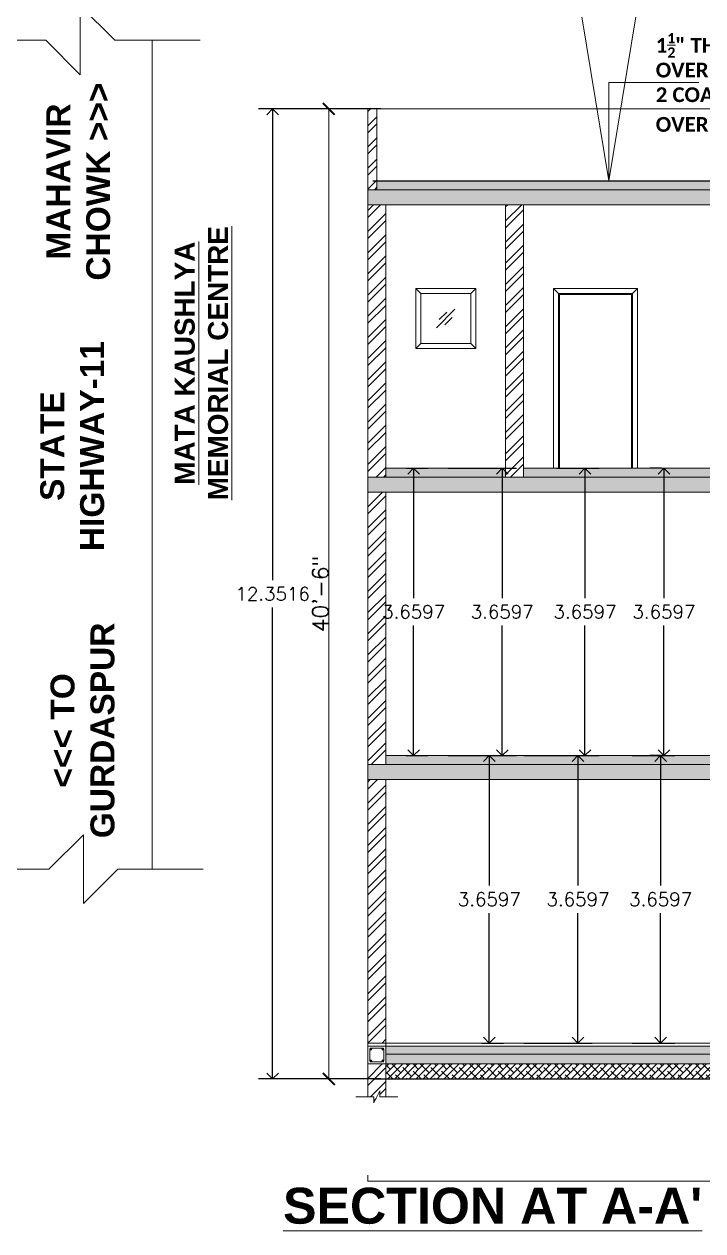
# Model space of a CAD drawing. Header units: metres. Extents: x 0 to 66.7, y 0 to 52.7.
# Drawn here: x 18.53 to 27.17, y 10.83 to 26.19 of the extents above; entities that cross this region are included whole.
import ezdxf

# ---------------------------------------------------------------- set-up
doc = ezdxf.new("R2010")
doc.units = ezdxf.units.M
for name, color, linetype in [('BLK_1_FLR_0_REGULAR_ROOM_1', 154, 'Continuous'), ('BLK_1_FLR_0_REGULAR_ROOM_2', 154, 'Continuous'), ('BLK_1_FLR_0_REGULAR_ROOM_3', 154, 'Continuous'), ('BLK_1_FLR_1_KITCHEN', 215, 'Continuous'), ('BLK_1_FLR_1_REGULAR_ROOM_1', 154, 'Continuous'), ('BLK_1_FLR_1_REGULAR_ROOM_2', 154, 'Continuous'), ('BLK_1_FLR_1_REGULAR_ROOM_3', 154, 'Continuous'), ('BLK_1_HT_OF_BLDG', 7, 'Continuous'), ('BLK_1_HT_OF_BLDG_EXCLUDING_MP', 7, 'Continuous'), ('LOCATION_PLAN', 2, 'Continuous')]:
    doc.layers.add(name, color=color, linetype=linetype)
doc.layers.add('TEXT', color=7, linetype='Continuous', lineweight=18)
doc.styles.get("Standard").update_dxf_attribs({"font": 'simplex.shx'})
doc.dimstyles.new('SITE & LOCATION', dxfattribs={"dimtxt": 36, "dimasz": 18, "dimexe": 0.125, "dimexo": 0.0625, "dimgap": 0.09, "dimtad": 1, "dimdec": 5, "dimzin": 3, "dimdsep": 46, "dimlunit": 4, "dimtxsty": 'Standard', "dimblk": 'ARCHTICK', "dimcen": 0.125, "dimdle": 0.125, "dimse1": 1, "dimse2": 1, "dimclrd": 7, "dimazin": 2, "dimtfac": 1, "dimtdec": 5, "dimtofl": 0, "dimtmove": 0, "dimatfit": 3, "dimfxl": 1, "dimfrac": 1, "dimtolj": 1, "dimtzin": 0, "dimlwd": 15, "dimarcsym": 0})
doc.dimstyles.get("Standard").update_dxf_attribs({"dimtxt": 0.17, "dimasz": 0.149, "dimexe": 0.18, "dimexo": 0.0625, "dimgap": 0.09, "dimtad": 0, "dimtih": 1, "dimtoh": 1, "dimdec": 4, "dimzin": 0, "dimdsep": 46, "dimtxsty": 'Standard', "dimblk": 'OPEN90', "dimcen": 0.09, "dimadec": 0, "dimazin": 0, "dimtfac": 1, "dimtdec": 4, "dimtofl": 0, "dimtmove": 0, "dimatfit": 1, "dimldrblk": 'OPEN', "dimfxl": 1, "dimtolj": 1, "dimtzin": 0, "dimarcsym": 0})
pattern_1 = [(0, (-586.746988, 566.029218), (0.0158842728, 0.0317685456), [0, -0.0317685456])]

# ---------------------------------------------------------------- blocks, each defined once
blk = doc.blocks.new('_ArchTick')
at = {"color": 0, "linetype": 'ByBlock', "const_width": 0.15}
blk.add_lwpolyline([(-0.5, -0.5), (0.5, 0.5)], dxfattribs=at)
blk = doc.blocks.new('_Open90')
at = {"color": 0, "linetype": 'ByBlock', "lineweight": -2}
for p, q in [((0, 0), (-1, 0)), ((-0.5, 0.5), (0, 0)), ((0, 0), (-0.5, -0.5))]:
    blk.add_line(p, q, dxfattribs=at)
blk = doc.blocks.new('*D198')
at = {"layer": 'BLK_1_HT_OF_BLDG', "color": 0, "lineweight": -2, "transparency": 16777216}
for p, q in [((23.069, 25.112), (21.511, 25.112)), ((21.691, 24.963), (21.691, 19.111)), ((21.691, 12.909), (21.691, 18.761)), ((23.069, 12.76), (21.511, 12.76))]:
    blk.add_line(p, q, dxfattribs=at)
at = {"layer": 'DEFPOINTS', "color": 0, "lineweight": 0, "transparency": 16777216}
for p in [(21.691, 25.112), (23.132, 25.112), (23.132, 12.76)]:
    blk.add_point(p, dxfattribs=at)
at = {"layer": 'BLK_1_HT_OF_BLDG', "color": 0, "lineweight": -2, "transparency": 16777216, "xscale": 0.149, "yscale": 0.149, "zscale": 0.149}
for p, rotation in [((21.691, 25.112), 90), ((21.691, 12.76), 270)]:
    blk.add_blockref('_Open90', p, dxfattribs=dict(at, rotation=rotation))
at = {"layer": 'BLK_1_HT_OF_BLDG', "color": 0, "lineweight": 0, "transparency": 16777216, "insert": (21.691, 18.936), "char_height": 0.17, "attachment_point": 5}
blk.add_mtext('\\A1;12.3516', dxfattribs=at)
blk = doc.blocks.new('_Open')
at = {"color": 0, "linetype": 'ByBlock', "lineweight": -2}
for p, q in [((-1, 0.17), (0, 0)), ((-1, -0.17), (0, 0)), ((0, 0), (-1, 0))]:
    blk.add_line(p, q, dxfattribs=at)
blk = doc.blocks.new('*D208')
at = {"layer": 'BLK_1_FLR_0_REGULAR_ROOM_1', "color": 0, "lineweight": -2, "transparency": 16777216}
for p, q in [((24.354, 16.877), (24.628, 16.877)), ((24.448, 16.728), (24.448, 15.222)), ((24.448, 13.366), (24.448, 14.872)), ((24.354, 13.217), (24.628, 13.217))]:
    blk.add_line(p, q, dxfattribs=at)
at = {"layer": 'DEFPOINTS', "color": 0, "lineweight": 0, "transparency": 16777216}
for p in [(24.292, 16.877), (24.448, 16.877), (24.292, 13.217)]:
    blk.add_point(p, dxfattribs=at)
at = {"layer": 'BLK_1_FLR_0_REGULAR_ROOM_1', "color": 0, "lineweight": -2, "transparency": 16777216, "xscale": 0.149, "yscale": 0.149, "zscale": 0.149}
for p, rotation in [((24.448, 16.877), 90), ((24.448, 13.217), 270)]:
    blk.add_blockref('_Open90', p, dxfattribs=dict(at, rotation=rotation))
at = {"layer": 'BLK_1_FLR_0_REGULAR_ROOM_1', "color": 0, "lineweight": 0, "transparency": 16777216, "insert": (24.448, 15.047), "char_height": 0.17, "attachment_point": 5}
blk.add_mtext('\\A1;3.6597', dxfattribs=at)
blk = doc.blocks.new('*D209')
at = {"layer": 'BLK_1_FLR_0_REGULAR_ROOM_2', "color": 0, "lineweight": -2, "transparency": 16777216}
for p, q in [((24.89, 16.877), (25.757, 16.877)), ((25.577, 16.728), (25.577, 15.222)), ((25.577, 13.366), (25.577, 14.872)), ((24.89, 13.217), (25.757, 13.217))]:
    blk.add_line(p, q, dxfattribs=at)
at = {"layer": 'DEFPOINTS', "color": 0, "lineweight": 0, "transparency": 16777216}
for p in [(24.827, 16.877), (25.577, 16.877), (24.827, 13.217)]:
    blk.add_point(p, dxfattribs=at)
at = {"layer": 'BLK_1_FLR_0_REGULAR_ROOM_2', "color": 0, "lineweight": -2, "transparency": 16777216, "xscale": 0.149, "yscale": 0.149, "zscale": 0.149}
for p, rotation in [((25.577, 16.877), 90), ((25.577, 13.217), 270)]:
    blk.add_blockref('_Open90', p, dxfattribs=dict(at, rotation=rotation))
at = {"layer": 'BLK_1_FLR_0_REGULAR_ROOM_2', "color": 0, "lineweight": 0, "transparency": 16777216, "insert": (25.577, 15.047), "char_height": 0.17, "attachment_point": 5}
blk.add_mtext('\\A1;3.6597', dxfattribs=at)
blk = doc.blocks.new('*D211')
at = {"layer": 'BLK_1_FLR_0_REGULAR_ROOM_3', "color": 0, "lineweight": -2, "transparency": 16777216}
for p, q in [((26.267, 16.877), (26.809, 16.877)), ((26.629, 16.728), (26.629, 15.222)), ((26.629, 13.366), (26.629, 14.872)), ((26.267, 13.217), (26.809, 13.217))]:
    blk.add_line(p, q, dxfattribs=at)
at = {"layer": 'DEFPOINTS', "color": 0, "lineweight": 0, "transparency": 16777216}
for p in [(26.204, 16.877), (26.629, 16.877), (26.204, 13.217)]:
    blk.add_point(p, dxfattribs=at)
at = {"layer": 'BLK_1_FLR_0_REGULAR_ROOM_3', "color": 0, "lineweight": -2, "transparency": 16777216, "xscale": 0.149, "yscale": 0.149, "zscale": 0.149}
for p, rotation in [((26.629, 16.877), 90), ((26.629, 13.217), 270)]:
    blk.add_blockref('_Open90', p, dxfattribs=dict(at, rotation=rotation))
at = {"layer": 'BLK_1_FLR_0_REGULAR_ROOM_3', "color": 0, "lineweight": 0, "transparency": 16777216, "insert": (26.629, 15.047), "char_height": 0.17, "attachment_point": 5}
blk.add_mtext('\\A1;3.6597', dxfattribs=at)
blk = doc.blocks.new('*D240')
at = {"layer": 'BLK_1_FLR_1_REGULAR_ROOM_1', "color": 0, "lineweight": -2, "transparency": 16777216}
for p, q in [((23.391, 20.537), (23.665, 20.537)), ((23.485, 20.388), (23.485, 18.882)), ((23.485, 17.026), (23.485, 18.532)), ((23.391, 16.877), (23.665, 16.877))]:
    blk.add_line(p, q, dxfattribs=at)
at = {"layer": 'DEFPOINTS', "color": 0, "lineweight": 0, "transparency": 16777216}
for p in [(23.328, 20.537), (23.485, 20.537), (23.328, 16.877)]:
    blk.add_point(p, dxfattribs=at)
at = {"layer": 'BLK_1_FLR_1_REGULAR_ROOM_1', "color": 0, "lineweight": -2, "transparency": 16777216, "xscale": 0.149, "yscale": 0.149, "zscale": 0.149}
for p, rotation in [((23.485, 20.537), 90), ((23.485, 16.877), 270)]:
    blk.add_blockref('_Open90', p, dxfattribs=dict(at, rotation=rotation))
at = {"layer": 'BLK_1_FLR_1_REGULAR_ROOM_1', "color": 0, "lineweight": 0, "transparency": 16777216, "insert": (23.485, 18.707), "char_height": 0.17, "attachment_point": 5}
blk.add_mtext('\\A1;3.6597', dxfattribs=at)
blk = doc.blocks.new('*D241')
at = {"layer": 'BLK_1_FLR_1_REGULAR_ROOM_2', "color": 0, "lineweight": -2, "transparency": 16777216}
for p, q in [((23.926, 20.537), (24.793, 20.537)), ((24.613, 20.388), (24.613, 18.882)), ((24.613, 17.026), (24.613, 18.532)), ((23.926, 16.877), (24.793, 16.877))]:
    blk.add_line(p, q, dxfattribs=at)
at = {"layer": 'DEFPOINTS', "color": 0, "lineweight": 0, "transparency": 16777216}
for p in [(23.864, 20.537), (24.613, 20.537), (23.864, 16.877)]:
    blk.add_point(p, dxfattribs=at)
at = {"layer": 'BLK_1_FLR_1_REGULAR_ROOM_2', "color": 0, "lineweight": -2, "transparency": 16777216, "xscale": 0.149, "yscale": 0.149, "zscale": 0.149}
for p, rotation in [((24.613, 20.537), 90), ((24.613, 16.877), 270)]:
    blk.add_blockref('_Open90', p, dxfattribs=dict(at, rotation=rotation))
at = {"layer": 'BLK_1_FLR_1_REGULAR_ROOM_2', "color": 0, "lineweight": 0, "transparency": 16777216, "insert": (24.613, 18.707), "char_height": 0.17, "attachment_point": 5}
blk.add_mtext('\\A1;3.6597', dxfattribs=at)
blk = doc.blocks.new('*D242')
at = {"layer": 'BLK_1_FLR_1_REGULAR_ROOM_3', "color": 0, "lineweight": -2, "transparency": 16777216}
for p, q in [((25.304, 20.537), (25.846, 20.537)), ((25.666, 20.388), (25.666, 18.882)), ((25.666, 17.026), (25.666, 18.532)), ((25.304, 16.877), (25.846, 16.877))]:
    blk.add_line(p, q, dxfattribs=at)
at = {"layer": 'DEFPOINTS', "color": 0, "lineweight": 0, "transparency": 16777216}
for p in [(25.241, 20.537), (25.666, 20.537), (25.241, 16.877)]:
    blk.add_point(p, dxfattribs=at)
at = {"layer": 'BLK_1_FLR_1_REGULAR_ROOM_3', "color": 0, "lineweight": -2, "transparency": 16777216, "xscale": 0.149, "yscale": 0.149, "zscale": 0.149}
for p, rotation in [((25.666, 20.537), 90), ((25.666, 16.877), 270)]:
    blk.add_blockref('_Open90', p, dxfattribs=dict(at, rotation=rotation))
at = {"layer": 'BLK_1_FLR_1_REGULAR_ROOM_3', "color": 0, "lineweight": 0, "transparency": 16777216, "insert": (25.666, 18.707), "char_height": 0.17, "attachment_point": 5}
blk.add_mtext('\\A1;3.6597', dxfattribs=at)
blk = doc.blocks.new('*D259')
at = {"layer": 'BLK_1_FLR_1_KITCHEN', "color": 0, "lineweight": -2, "transparency": 16777216}
for p, q in [((26.639, 20.537), (26.491, 20.537)), ((26.671, 20.388), (26.671, 18.882)), ((26.671, 17.026), (26.671, 18.532)), ((26.639, 16.877), (26.491, 16.877))]:
    blk.add_line(p, q, dxfattribs=at)
at = {"layer": 'DEFPOINTS', "color": 0, "lineweight": 0, "transparency": 16777216}
for p in [(26.671, 20.537), (26.701, 20.537), (26.701, 16.877)]:
    blk.add_point(p, dxfattribs=at)
at = {"layer": 'BLK_1_FLR_1_KITCHEN', "color": 0, "lineweight": -2, "transparency": 16777216, "xscale": 0.149, "yscale": 0.149, "zscale": 0.149}
for p, rotation in [((26.671, 20.537), 90), ((26.671, 16.877), 270)]:
    blk.add_blockref('_Open90', p, dxfattribs=dict(at, rotation=rotation))
at = {"layer": 'BLK_1_FLR_1_KITCHEN', "color": 0, "lineweight": 0, "transparency": 16777216, "insert": (26.671, 18.707), "char_height": 0.17, "attachment_point": 5}
blk.add_mtext('\\A1;3.6597', dxfattribs=at)
blk = doc.blocks.new('*D333')
at = {"layer": 'BLK_1_HT_OF_BLDG_EXCLUDING_MP', "color": 0, "lineweight": -2, "transparency": 16777216}
for p, q in [((22.965, 24.197), (34.574, 24.197)), ((34.394, 24.048), (34.394, 18.653)), ((34.394, 12.909), (34.394, 18.303)), ((22.965, 12.76), (34.574, 12.76))]:
    blk.add_line(p, q, dxfattribs=at)
at = {"layer": 'DEFPOINTS', "color": 0, "lineweight": 0, "transparency": 16777216}
for p in [(22.903, 24.197), (34.394, 24.197), (22.903, 12.76)]:
    blk.add_point(p, dxfattribs=at)
at = {"layer": 'BLK_1_HT_OF_BLDG_EXCLUDING_MP', "color": 0, "lineweight": -2, "transparency": 16777216, "xscale": 0.149, "yscale": 0.149, "zscale": 0.149}
for p, rotation in [((34.394, 24.197), 90), ((34.394, 12.76), 270)]:
    blk.add_blockref('_Open90', p, dxfattribs=dict(at, rotation=rotation))
at = {"layer": 'BLK_1_HT_OF_BLDG_EXCLUDING_MP', "color": 0, "lineweight": 0, "transparency": 16777216, "insert": (34.394, 18.478), "char_height": 0.17, "attachment_point": 5}
blk.add_mtext('\\A1;11.4367', dxfattribs=at)

msp = doc.modelspace()

# ---------------------------------------------------------------- hatches: boundary and pattern name
at = {"lineweight": 0}
h = msp.add_hatch(dxfattribs=at)
h.set_pattern_fill('ANSI32', color=256, scale=0.508297)
h.set_pattern_definition([(45, (-24447.27909, -410.05607), (-0.134782524, 0.134782524), []), (45, (-24447.18923, -410.05607), (-0.134782524, 0.134782524), [])])
h.paths.add_polyline_path([(32.0522, 25.1116), (31.93784, 25.1116), (31.93784, 24.0823), (32.0522, 24.0823)])
h.paths.add_polyline_path([(32.0522, 23.89169), (31.82347, 23.89169), (31.82347, 20.42256), (32.0522, 20.42256)])
h.paths.add_polyline_path([(32.0522, 20.23195), (31.82347, 20.23195), (31.82347, 16.76283), (32.0522, 16.76283)])
h.paths.add_polyline_path([(32.0522, 16.57222), (31.82347, 16.57222), (31.82347, 13.21746), (32.0522, 13.21746)])
h.paths.add_polyline_path([(32.0522, 12.9506), (31.82347, 12.9506), (31.82347, 12.53126), (31.89971, 12.53126), (31.89971, 12.45501), (31.97596, 12.6075), (31.97596, 12.53126), (32.0522, 12.53126)])
h.paths.add_polyline_path([(29.74581, 12.9506), (29.51707, 12.9506), (29.51707, 12.53126), (29.59332, 12.53126), (29.59332, 12.45501), (29.66956, 12.6075), (29.66956, 12.53126), (29.74581, 12.53126)])
h.paths.add_polyline_path([(23.13159, 12.9506), (22.90286, 12.9506), (22.90286, 12.53126), (22.97911, 12.53126), (22.97911, 12.45501), (23.05535, 12.6075), (23.05535, 12.53126), (23.13159, 12.53126)])
h.paths.add_polyline_path([(23.13159, 16.57222), (22.90286, 16.57222), (22.90286, 13.21746), (23.13159, 13.21746)])
h.paths.add_polyline_path([(23.13159, 20.23195), (22.90286, 20.23195), (22.90286, 16.76283), (23.13159, 16.76283)])
h.paths.add_polyline_path([(23.13159, 23.89169), (22.90286, 23.89169), (22.90286, 20.42256), (23.13159, 20.42256)])
h.paths.add_polyline_path([(24.88522, 23.89169), (24.65648, 23.89169), (24.65648, 20.42256), (24.88522, 20.42256)])
h.paths.add_polyline_path([(23.01723, 25.1116), (22.90286, 25.1116), (22.90286, 24.0823), (23.01723, 24.0823)])
h = msp.add_hatch(dxfattribs=at)
h.set_pattern_fill('DOTS', color=256, scale=0.508297)
h.set_pattern_definition([(0, (-586.746988, 573.34869), (0.0158842728, 0.0317685456), [0, -0.0317685456])])
h.paths.add_polyline_path([(31.93784, 24.19667), (23.01723, 24.19667), (23.01723, 24.0823), (31.93784, 24.0823)])
h = msp.add_hatch(dxfattribs=at)
h.set_pattern_fill('AR-CONC', color=256, scale=0.025415)
h.set_pattern_definition([(50, (-586.74699, 573.34869), (0.182290502, -0.015948352), [0.019061127, -0.2096724]), (355, (-586.74699, 573.3487), (-0.035263425, 0.1911684), [0.0152489, -0.16773792]), (100.451444, (-586.7318, 573.34736), (0.147027077, 0.175220046), [0.016199466, -0.17819412]), (46.1842, (-586.74699, 573.39952), (0.27123764, -0.042066455), [0.02859169, -0.3145086]), (96.635635, (-586.72438, 573.39602), (0.237542805, 0.24757065), [0.02429921, -0.26729133]), (351.184164, (-586.747, 573.39952), (0.237542805, 0.24757065), [0.02287335, -0.25160688]), (21, (-586.72157, 573.38681), (0.15170295, -0.102324933), [0.019061127, -0.2096724]), (326, (-586.72157, 573.38681), (0.061838194, 0.1842957), [0.0152489, -0.16773792]), (71.451445, (-586.70893, 573.37829), (0.213541143, 0.081970765), [0.016199465, -0.17819412]), (37.5, (-586.74699, 573.34869), (0.0030904073, 0.0846044285), [0, -0.165704734, 0, -0.170279404, 0, -0.168373292]), (7.5, (-586.74699, 573.34869), (0.066858693, 0.100239092), [0, -0.097084675, 0, -0.161892508, 0, -0.064172462]), (327.5, (-586.80366, 573.34869), (0.135670099, -0.005732284), [0, -0.063537091, 0, -0.198235724, 0, -0.263043557]), (317.5, (-586.82908, 573.34869), (0.148215811, 0.025441518), [0, -0.082598218, 0, -0.131648853, 0, -0.186799048])])
h.paths.add_polyline_path([(32.0522, 24.0823), (22.90286, 24.0823), (22.90286, 23.89169), (32.0522, 23.89169)])
h = msp.add_hatch(dxfattribs=at)
h.set_pattern_fill('DOTS', color=256, scale=0.508297)
h.set_pattern_definition([(0, (-586.746988, 569.688955), (0.0158842728, 0.0317685456), [0, -0.0317685456])])
h.paths.add_polyline_path([(24.65648, 20.42256), (24.65648, 20.53693), (23.13159, 20.53693), (23.13159, 20.42256)])
h.paths.add_polyline_path([(24.88522, 20.53693), (24.88522, 20.42256), (31.82347, 20.42256), (31.82347, 20.53693)])
h = msp.add_hatch(dxfattribs=at)
h.set_pattern_fill('AR-CONC', color=256, scale=0.025415)
h.set_pattern_definition([(50, (-586.74699, 569.68895), (0.182290502, -0.015948352), [0.019061127, -0.2096724]), (355, (-586.74699, 569.68895), (-0.035263425, 0.1911684), [0.0152489, -0.16773792]), (100.451444, (-586.7318, 569.68763), (0.147027077, 0.175220046), [0.016199466, -0.17819412]), (46.1842, (-586.74699, 569.73978), (0.27123764, -0.042066455), [0.02859169, -0.3145086]), (96.635635, (-586.72438, 569.73628), (0.237542805, 0.24757065), [0.02429921, -0.26729133]), (351.184164, (-586.747, 569.73978), (0.237542805, 0.24757065), [0.02287335, -0.25160688]), (21, (-586.72157, 569.72708), (0.15170295, -0.102324933), [0.019061127, -0.2096724]), (326, (-586.72157, 569.72708), (0.061838194, 0.1842957), [0.0152489, -0.16773792]), (71.451445, (-586.70893, 569.71855), (0.213541143, 0.081970765), [0.016199465, -0.17819412]), (37.5, (-586.74699, 569.688955), (0.0030904073, 0.0846044285), [0, -0.165704734, 0, -0.170279404, 0, -0.168373292]), (7.5, (-586.74699, 569.688955), (0.066858693, 0.100239092), [0, -0.097084675, 0, -0.161892508, 0, -0.064172462]), (327.5, (-586.80366, 569.688955), (0.135670099, -0.005732284), [0, -0.063537091, 0, -0.198235724, 0, -0.263043557]), (317.5, (-586.82908, 569.68895), (0.148215811, 0.025441518), [0, -0.082598218, 0, -0.131648853, 0, -0.186799048])])
h.paths.add_polyline_path([(32.0522, 20.42256), (22.90286, 20.42256), (22.90286, 20.23195), (32.0522, 20.23195)])
h = msp.add_hatch(dxfattribs=at)
h.set_pattern_fill('AR-CONC', color=256, scale=0.025415)
h.set_pattern_definition([(50, (-586.74699, 566.02922), (0.182290502, -0.015948352), [0.019061127, -0.2096724]), (355, (-586.74699, 566.02922), (-0.035263425, 0.1911684), [0.0152489, -0.16773792]), (100.451444, (-586.7318, 566.02789), (0.147027077, 0.175220046), [0.016199466, -0.17819412]), (46.1842, (-586.74699, 566.08005), (0.27123764, -0.042066455), [0.02859169, -0.3145086]), (96.635635, (-586.72438, 566.07654), (0.237542805, 0.24757065), [0.02429921, -0.26729133]), (351.184164, (-586.747, 566.08005), (0.237542805, 0.24757065), [0.02287335, -0.25160688]), (21, (-586.72157, 566.06734), (0.15170295, -0.102324933), [0.019061127, -0.2096724]), (326, (-586.72157, 566.06734), (0.061838194, 0.1842957), [0.0152489, -0.16773792]), (71.451445, (-586.70893, 566.05881), (0.213541143, 0.081970765), [0.016199465, -0.17819412]), (37.5, (-586.74699, 566.02922), (0.0030904073, 0.0846044285), [0, -0.165704734, 0, -0.170279404, 0, -0.168373292]), (7.5, (-586.74699, 566.02922), (0.066858693, 0.100239092), [0, -0.097084675, 0, -0.161892508, 0, -0.064172462]), (327.5, (-586.80366, 566.02922), (0.135670099, -0.005732284), [0, -0.063537091, 0, -0.198235724, 0, -0.263043557]), (317.5, (-586.82908, 566.02922), (0.148215811, 0.025441518), [0, -0.082598218, 0, -0.131648853, 0, -0.186799048])])
h.paths.add_polyline_path([(32.0522, 16.76283), (22.90286, 16.76283), (22.90286, 16.57222), (32.0522, 16.57222)])
h = msp.add_hatch(dxfattribs=at)
h.set_pattern_fill('DOTS', color=256, scale=0.508297)
h.set_pattern_definition(pattern_1)
h.paths.add_polyline_path([(31.82347, 16.87719), (23.13159, 16.87719), (23.13159, 16.76283), (31.82347, 16.76283)])
h = msp.add_hatch(color=256, dxfattribs=at)
h.dxf.hatch_style = 1
edge = h.paths.add_edge_path()
edge.add_arc((23.09347, 13.14121), 0.01271, 0, 360)
edge = h.paths.add_edge_path()
edge.add_arc((22.94098, 13.14121), 0.01271, 0, 360)
edge = h.paths.add_edge_path()
edge.add_arc((22.94098, 12.98872), 0.01271, 0, 360)
edge = h.paths.add_edge_path()
edge.add_arc((23.09347, 12.98872), 0.01271, 0, 360)
h = msp.add_hatch(dxfattribs=at)
h.set_pattern_fill('GRAVEL', color=256, scale=0.254148)
h.set_pattern_definition([(228.0127875, (-586.564001, 566.283367), (-2.03318691684, -2.28733528145), [0.034192104, -3.385024445]), (184.9697407, (-586.586874, 566.257952), (3.04978037526, 0.2541483646), [0.058674725, -5.8087959]), (132.510447, (-586.645328, 566.252869), (2.54148364605, -2.79563201066), [0.041372304, -4.09586333]), (267.273689, (-586.744446, 566.189332), (0.2541483646, 5.0829672921), [0.053431644, -5.28973174]), (292.8336542, (-586.746988, 566.13596), (-1.27074182303, 3.04978037526), [0.052393956, -5.1870088]), (357.273689, (-586.726656, 566.087672), (-5.0829672921, 0.2541483646), [0.053431644, -5.28973174]), (37.6942405, (-586.673285, 566.085131), (-3.30392873987, -2.54148364605), [0.070660616, -6.995395245]), (72.2553284, (-586.617372, 566.128336), (1.77903855224, 5.59126402131), [0.066710896, -6.60438111]), (121.4295656, (-586.59704, 566.191873), (-2.03318691684, 3.30392873987), [0.0536126, -5.30765303]), (175.2363583, (-586.624997, 566.23762), (2.79563201066, -0.2541483646), [0.06120706, -2.99914451]), (222.3974378, (-586.685992, 566.242703), (-3.04978037526, -2.79563201066), [0.079154, -7.83625183]), (138.8140748, (-586.49284, 566.18679), (-1.77903855224, 1.5248901876), [0.027016225, -2.67461795]), (171.4692344, (-586.513171, 566.20458), (3.30392873987, -0.50829672921), [0.0513982, -5.08843438]), (225, (-586.564, 566.2122), (0, -0.254148365), [0.035941916, -0.32347815]), (203.1985905, (-586.58179, 566.242703), (1.270741823, 0.5082967292), [0.01935543, -1.91618085]), (291.8014095, (-586.59958, 566.23508), (-0.2541483646, 0.7624450938), [0.02737254, -1.34125829]), (30.9637565, (-586.589416, 566.209664), (0.7624450938, 0.5082967292), [0.04445792, -1.43746897]), (161.565051, (-586.55129, 566.23254), (0.508296729, -0.2541483646), [0.03214748, -0.771540215]), (16.3895403, (-586.746988, 566.235078), (2.54148364605, 0.76244509382), [0.04503509, -4.458485405]), (70.346176, (-586.703783, 566.247786), (-1.01659345842, -2.79563201066), [0.03778195, -3.74040511]), (293.1985905, (-586.551294, 566.283367), (-0.5082967292, 1.270741823), [0.03871061, -1.89682567]), (343.6104597, (-586.536045, 566.247786), (-2.54148364605, 0.76244509382), [0.04503509, -4.458485405]), (339.4439548, (-586.746988, 566.077506), (-1.270741823, 0.5082967292), [0.04342887, -2.12801571]), (294.7751406, (-586.706324, 566.062258), (-1.27074182303, 2.79563201066), [0.036388455, -3.60246235]), (66.8014095, (-586.548752, 566.029218), (0.5082967292, 1.270741823), [0.03871061, -1.89682567]), (17.3540246, (-586.533503, 566.064799), (-3.30392873987, -1.01659345842), [0.042603145, -4.21769977]), (69.4439548, (-586.673285, 566.029218), (-0.5082967292, -1.270741823), [0.02171444, -2.14973014]), (101.3099325, (-586.564, 566.02922), (-0.2541483646, 1.0165934584), [0.012959025, -1.282948445]), (165.9637565, (-586.56654, 566.041926), (0.762445094, -0.2541483646), [0.052393956, -0.995486596]), (186.009006, (-586.617372, 566.054633), (2.54148364605, 0.2541483646), [0.048555045, -4.80694264]), (303.690068, (-586.589416, 566.18679), (-0.2541483646, 0.508296729), [0.036653785, -0.879691175]), (353.1572266, (-586.569084, 566.156292), (4.32052219829, -0.50829672921), [0.06399303, -6.335299274]), (60.945396, (-586.505547, 566.148668), (-1.0165934584, -1.7790385522), [0.0261661, -2.590451464]), (90, (-586.49284, 566.17154), (-0.254148365, 0.254148365), [0.0152489, -0.23889946]), (120.2564372, (-586.622455, 566.062258), (1.01659345842, -1.77903855224), [0.03530731, -3.49543461]), (48.0127875, (-586.640245, 566.092755), (2.03318691684, 2.28733528145), [0.06838421, -3.35083234]), (0, (-586.5945, 566.14358), (0.254148365, 0.254148365), [0.066078575, -0.18806979]), (325.3048465, (-586.52842, 566.143585), (2.54148364605, -1.77903855224), [0.040184415, -3.978254064]), (254.054604, (-586.49538, 566.12071), (-0.2541483646, -1.0165934584), [0.03700451, -1.81322351]), (207.6459754, (-586.505547, 566.085131), (-4.8288189275, -2.54148364605), [0.06024968, -5.96472848]), (175.4260787, (-586.558918, 566.057175), (-3.30392873987, 0.2541483646), [0.063740156, -6.3102684])])
h.paths.add_polyline_path([(29.74581, 13.17934), (29.74581, 13.07768), (31.82347, 13.07768), (31.82347, 13.17934)])
h.paths.add_polyline_path([(29.51707, 13.07768), (29.51707, 13.17934), (23.13159, 13.17934), (23.13159, 13.07768)])
h = msp.add_hatch(dxfattribs=at)
h.set_pattern_fill('DOTS', color=256, scale=0.508297)
h.set_pattern_definition(pattern_1)
h.paths.add_polyline_path([(29.51707, 12.9506), (29.51707, 13.07768), (23.13159, 13.07768), (23.13159, 12.9506)])
h.paths.add_polyline_path([(29.74581, 13.07768), (29.74581, 12.9506), (31.82347, 12.9506), (31.82347, 13.07768)])
h = msp.add_hatch(dxfattribs=at)
h.set_pattern_fill('ANSI38', color=256, scale=0.508297)
h.set_pattern_definition([(45, (-586.74699, 566.02922), (-0.044927508, 0.044927508), []), (135, (-586.74699, 566.02922), (-0.134782524, 0.044927508), [0.158842728, -0.095305637])])
h.paths.add_polyline_path([(29.74581, 12.9506), (29.74581, 12.75999), (31.82347, 12.75999), (31.82347, 12.9506)])
h.paths.add_polyline_path([(29.51707, 12.75999), (29.51707, 12.9506), (23.13159, 12.9506), (23.13159, 12.75999)])

# ---------------------------------------------------------------- linework, layer by layer
for p, q in [((22.60847, 25.1116), (22.40197, 25.1116)), ((22.40515, 12.75681), (22.40515, 25.11478)), ((31.93784, 25.1116), (23.01723, 25.1116)), ((23.51282, 22.82427), (23.57635, 22.76073)), ((24.27526, 22.82427), (24.21173, 22.76073)), ((25.26644, 22.82427), (25.32998, 22.76073)), ((26.33386, 22.82427), (26.27033, 22.76073)), ((23.77633, 22.32533), (24.01175, 22.56075)), ((23.81227, 22.43064), (23.90644, 22.52481)), ((23.88164, 22.36127), (23.97581, 22.45544)), ((23.51282, 22.06182), (23.57635, 22.12536)), ((24.27526, 22.06182), (24.21173, 22.12536)), ((22.90286, 16.76283), (22.90286, 20.23195)), ((23.13159, 16.76283), (23.13159, 20.23195)), ((22.90286, 12.53126), (22.90286, 16.57222)), ((23.13159, 12.53126), (23.13159, 16.57222)), ((32.0522, 13.21746), (22.90286, 13.21746)), ((32.0522, 13.17934), (22.90286, 13.17934)), ((29.51707, 13.07768), (23.13159, 13.07768)), ((32.0522, 12.9506), (22.90286, 12.9506)), ((22.60847, 12.75999), (22.40197, 12.75999)), ((29.51707, 12.75999), (23.13159, 12.75999)), ((22.90286, 11.5362), (22.90286, 11.45538)), ((22.90744, 11.45995), (27.28123, 11.45995))]:
    msp.add_line(p, q, dxfattribs=at)
for points in [[(22.90286, 25.1116), (23.01723, 25.1116), (23.01723, 24.0823), (22.90286, 24.0823)], [(31.93784, 24.19667), (23.01723, 24.19667), (23.01723, 24.0823), (31.93784, 24.0823)], [(32.0522, 24.0823), (22.90286, 24.0823), (22.90286, 23.89169), (32.0522, 23.89169)], [(23.13159, 20.42256), (22.90286, 20.42256), (22.90286, 23.89169), (23.13159, 23.89169)], [(24.88522, 20.42256), (24.65648, 20.42256), (24.65648, 23.89169), (24.88522, 23.89169)], [(24.27526, 22.06182), (23.51282, 22.06182), (23.51282, 22.82427), (24.27526, 22.82427)], [(24.21173, 22.12536), (23.57635, 22.12536), (23.57635, 22.76073), (24.21173, 22.76073)], [(32.0522, 20.42256), (22.90286, 20.42256), (22.90286, 20.23195), (32.0522, 20.23195)], [(32.0522, 16.76283), (22.90286, 16.76283), (22.90286, 16.57222), (32.0522, 16.57222)], [(31.82347, 16.87719), (23.13159, 16.87719), (23.13159, 16.76283), (31.82347, 16.76283)]]:
    msp.add_lwpolyline(points, close=True, dxfattribs=at)
for points in [[(25.26644, 20.53693), (25.26644, 22.82427), (26.33386, 22.82427), (26.33386, 20.53693)], [(25.32998, 20.53693), (25.32998, 22.76073), (26.27033, 22.76073), (26.27033, 20.53693)], [(25.34269, 20.53693), (25.34269, 22.74802), (26.25762, 22.74802), (26.25762, 20.53693)], [(24.65648, 20.53693), (23.13159, 20.53693), (23.13159, 20.42256), (31.82347, 20.42256), (31.82347, 20.53693), (24.88522, 20.53693)], [(22.75037, 12.53126), (22.97911, 12.53126), (22.97911, 12.45501), (23.05535, 12.6075), (23.05535, 12.53126), (23.28408, 12.53126)]]:
    msp.add_lwpolyline(points, dxfattribs=at)
msp.add_lwpolyline([(23.09347, 13.15392), (22.94098, 13.15392, 0.41421356), (22.92828, 13.14121), (22.92828, 12.98872, 0.41421356), (22.94098, 12.97602), (23.09347, 12.97602, 0.41421356), (23.10618, 12.98872), (23.10618, 13.14121, 0.41421356)], format="xyb", close=True, dxfattribs=at)
for centre in [(22.94098, 13.14121), (23.09347, 13.14121), (22.94098, 12.98872), (23.09347, 12.98872)]:
    msp.add_circle(centre, 0.01271, dxfattribs=at)
msp.add_solid([(22.90744, 11.46071), (22.90744, 11.45919), (22.90286, 11.45995)], dxfattribs=at)
at = {"layer": 'LOCATION_PLAN', "lineweight": 0}
msp.add_line((20.15773, 25.98561), (20.15773, 15.43078), dxfattribs=at)
for points in [[(17.71791, 25.98561), (18.8045, 25.98561), (19.2428, 25.54731), (19.2428, 26.42391), (19.6811, 25.98561), (20.76769, 25.98561)], [(17.75722, 15.43078), (18.84381, 15.43078), (19.28211, 15.86908), (19.28211, 14.99249), (19.7204, 15.43078), (20.807, 15.43078)]]:
    msp.add_lwpolyline(points, dxfattribs=at)

# ---------------------------------------------------------------- block references
at = {"lineweight": 0, "xscale": 0.152489018763067, "yscale": 0.152489018763067, "zscale": 0.152489018763067}
for p, rotation in [((22.40515, 25.1116), 90), ((22.40515, 12.75999), 270)]:
    msp.add_blockref('_ArchTick', p, dxfattribs=dict(at, rotation=rotation))

# ---------------------------------------------------------------- texts
at = {"lineweight": 0, "insert": (26.56685, 26.07938), "char_height": 0.1882934, "attachment_point": 1}
msp.add_mtext_dynamic_manual_height_columns('\\A1;\\pxql;{\\fCalibri|b1|i0|c0|p34;1\\H0.7x;\\S1/2;\\H1.42857x;" TH. TILE TERRACING\\POVER 3" MUD PHUSKA WITH\\P2 COATS OF HOT BITUMEN\\POVER 4\\H0.7x;\\S1/2;\\H1.42857x;" TH.R.C.C. SLAB 1:2:4}', width=4.9902356, gutter_width=0.01681, heights=[2.38454], dxfattribs=at)
at = {"lineweight": 0, "insert": (22.29905, 18.9358), "char_height": 0.203319, "attachment_point": 5, "rotation": 90}
msp.add_mtext('\\A1;40\'-6"', dxfattribs=at)
at = {"layer": 'LOCATION_PLAN', "lineweight": 0, "attachment_point": 3, "rotation": 90}
for s, insert, char_height, width in [('\\A1;\\pxqc;{\\fArial|b1|i0|c0|p34;MAHAVIR\\PCHOWK >>>}', (18.80931, 27.98811), 0.304978, 7.6040073), ('\\A1;\\pxqc;{\\fArial|b1|i0|c0|p34;\\LMATA KAUSHLYA\\PMEMORIAL CENTRE}', (20.44466, 23.62639), 0.2541484, 3.5058466), ('\\A1;\\pxqc;{\\fArial|b1|i0|c0|p34;STATE\\PHIGHWAY-11}', (18.73232, 24.62025), 0.304978, 7.6040073), ('\\A1;\\pxi-3,l4,qc,t4;{\\fArial|b1|i0|c0|p34;<<<^ITO\\PGURDASPUR}', (18.86348, 20.84765), 0.304978, 7.6040073)]:
    msp.add_mtext(s, dxfattribs=dict(at, insert=insert, char_height=char_height, width=width))
at = {"layer": 'TEXT', "lineweight": 0, "insert": (28.37083, 11.37468), "char_height": 0.4574671, "width": 7.7606422, "attachment_point": 3}
msp.add_mtext("\\A1;\\pxqc;{\\fArial|b1|i0|c0|p34;\\LSECTION AT A-A'}", dxfattribs=at)

# ---------------------------------------------------------------- dimensions: what is measured, and where the dimension line sits
at = {"layer": 'BLK_1_FLR_0_REGULAR_ROOM_1', "color": 2, "lineweight": 0}
dim = msp.add_aligned_dim(p1=(24.29173, 13.21746), p2=(24.29173, 16.87719), distance=-0.15628, dimstyle='Standard', dxfattribs=at)
dim.commit()
dim.dimension.update_dxf_attribs({"geometry": '*D208', "text_midpoint": (24.44801, 15.04733)})
at = {"layer": 'BLK_1_FLR_0_REGULAR_ROOM_2', "color": 2, "lineweight": 0}
dim = msp.add_aligned_dim(p1=(24.82706, 13.21746), p2=(24.82706, 16.87719), distance=-0.74974, dimstyle='Standard', dxfattribs=at)
dim.commit()
dim.dimension.update_dxf_attribs({"geometry": '*D209', "text_midpoint": (25.5768, 15.04733)})
at = {"layer": 'BLK_1_FLR_0_REGULAR_ROOM_3', "color": 3, "lineweight": 0}
dim = msp.add_aligned_dim(p1=(26.20445, 13.21746), p2=(26.20445, 16.87719), distance=-0.42459, dimstyle='Standard', dxfattribs=at)
dim.commit()
dim.dimension.update_dxf_attribs({"geometry": '*D211', "text_midpoint": (26.62904, 15.04733)})
at = {"layer": 'BLK_1_FLR_1_KITCHEN', "color": 215, "lineweight": 0}
dim = msp.add_aligned_dim(p1=(26.70104, 16.87719), p2=(26.70104, 20.53693), distance=0.03026, dimstyle='Standard', dxfattribs=at)
dim.commit()
dim.dimension.update_dxf_attribs({"geometry": '*D259', "text_midpoint": (26.67078, 18.70706)})
at = {"layer": 'BLK_1_FLR_1_REGULAR_ROOM_1', "color": 2, "lineweight": 0}
dim = msp.add_aligned_dim(p1=(23.3283, 16.87719), p2=(23.3283, 20.53693), distance=-0.15628, dimstyle='Standard', dxfattribs=at)
dim.commit()
dim.dimension.update_dxf_attribs({"geometry": '*D240', "text_midpoint": (23.48458, 18.70706)})
at = {"layer": 'BLK_1_FLR_1_REGULAR_ROOM_2', "color": 2, "lineweight": 0}
dim = msp.add_aligned_dim(p1=(23.86364, 16.87719), p2=(23.86364, 20.53693), distance=-0.74974, dimstyle='Standard', dxfattribs=at)
dim.commit()
dim.dimension.update_dxf_attribs({"geometry": '*D241', "text_midpoint": (24.61338, 18.70706)})
at = {"layer": 'BLK_1_FLR_1_REGULAR_ROOM_3', "color": 1, "lineweight": 0}
dim = msp.add_aligned_dim(p1=(25.24103, 16.87719), p2=(25.24103, 20.53693), distance=-0.42459, dimstyle='Standard', dxfattribs=at)
dim.commit()
dim.dimension.update_dxf_attribs({"geometry": '*D242', "text_midpoint": (25.66562, 18.70706)})
at = {"layer": 'BLK_1_HT_OF_BLDG', "color": 5, "lineweight": 0}
dim = msp.add_linear_dim(base=(21.69134, 25.1116), p1=(23.13159, 12.75999), p2=(23.13159, 25.1116), angle=90, dimstyle='Standard', dxfattribs=at)
dim.commit()
dim.dimension.update_dxf_attribs({"geometry": '*D198', "text_midpoint": (21.69134, 18.9358)})
at = {"layer": 'BLK_1_HT_OF_BLDG_EXCLUDING_MP', "color": 5, "lineweight": 0}
dim = msp.add_linear_dim(base=(34.39406, 24.19667), p1=(22.90286, 12.75999), p2=(22.90286, 24.19667), angle=90, dimstyle='Standard', dxfattribs=at)
dim.commit()
dim.dimension.update_dxf_attribs({"geometry": '*D333', "text_midpoint": (34.39406, 18.47833)})

# ---------------------------------------------------------------- leaders
at = {"lineweight": 0}
msp.add_leader([(25.97011, 24.19667), (25.97011, 25.44917), (27.11623, 25.44917)], dimstyle='SITE & LOCATION', override={"dimasz": 9, "dimtad": 0, "dimldrblk": 'ClosedBlank'}, dxfattribs=at)

doc.saveas('drawing.dxf')
